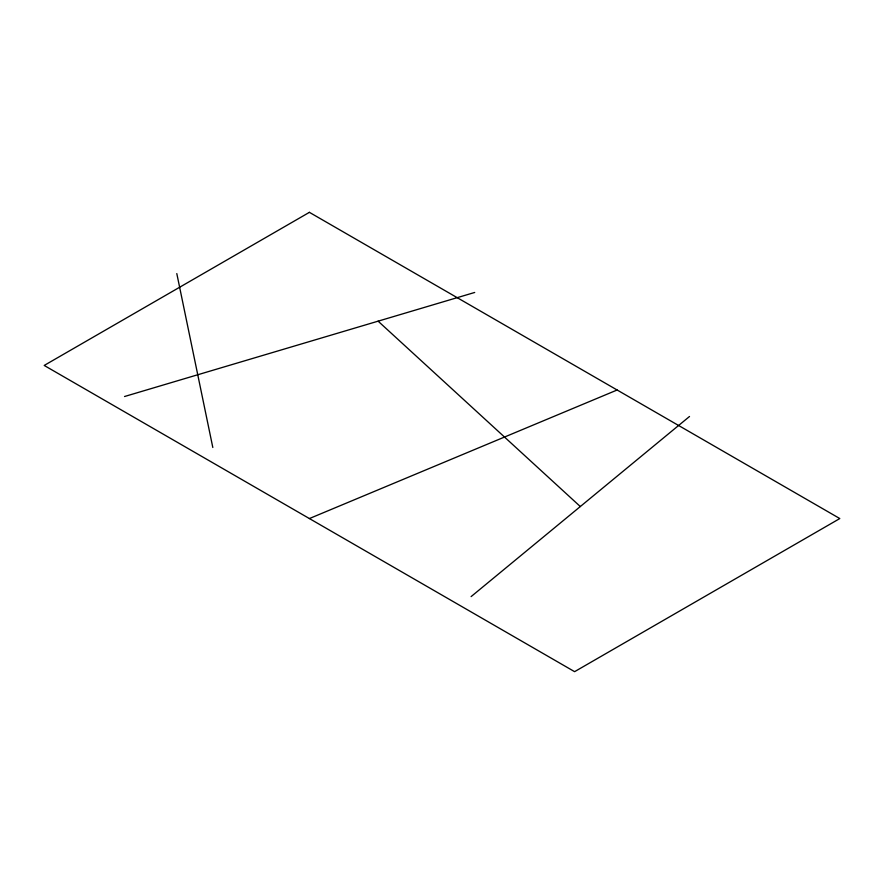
<?xml version="1.0" encoding="UTF-8"?>
<svg xmlns="http://www.w3.org/2000/svg" width="884" height="884" viewBox="0 0 884 884"><rect width="100%" height="100%" fill="white"/><g stroke="black" fill="none" stroke-linecap="round" stroke-linejoin="round"><path stroke-width="1.33" d="M471.106 596.601L689.52 416.486M309.4 518.554L617.131 389.999M124.534 396.518L474.708 292.46M378.109 321.168L580.313 506.543M176.8 273.576L212.812 447.481M309.4 212.337L44.2 365.446L574.6 671.663L839.8 518.554L309.4 212.337"/></g></svg>
